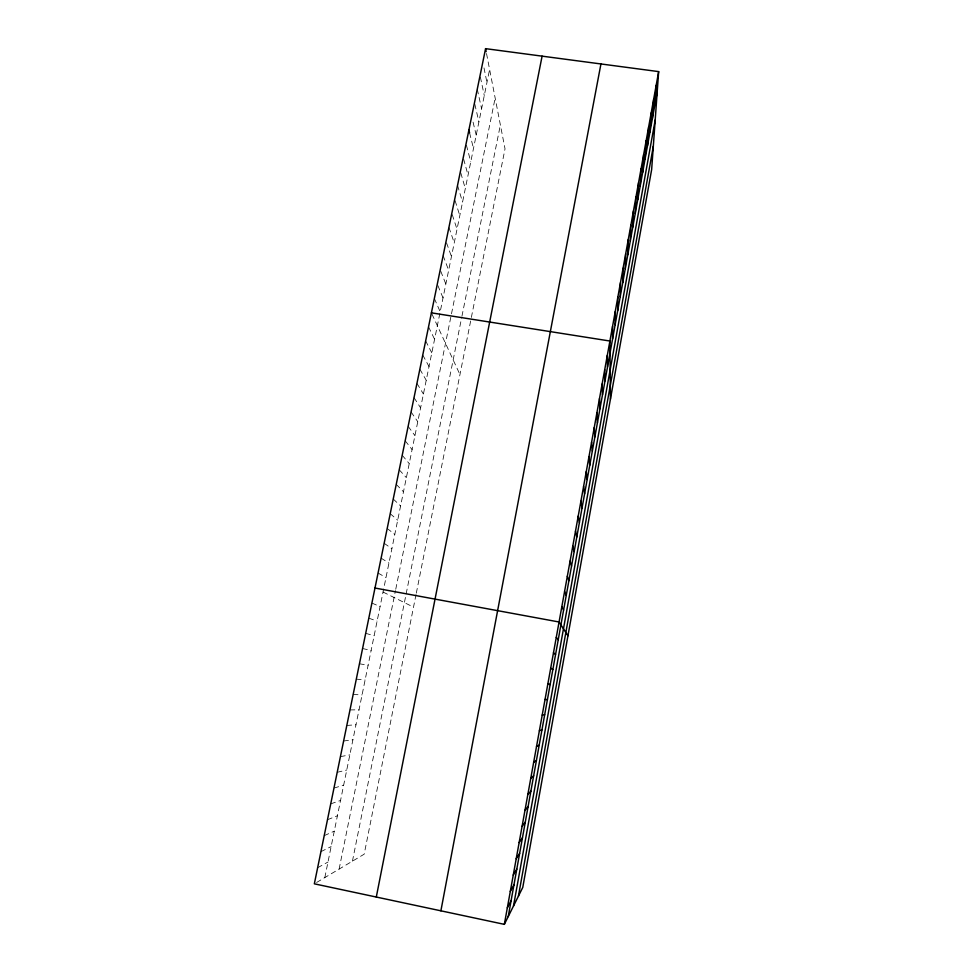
<?xml version="1.0" encoding="UTF-8"?>
<svg xmlns="http://www.w3.org/2000/svg" width="973" height="973" viewBox="0 0 973 973"><rect width="100%" height="100%" fill="white"/><g stroke="black" fill="none" stroke-linecap="round" stroke-linejoin="round"><path stroke-width="0.73" stroke-dasharray="4.87 3.65" d="M416.03 594.539L364.182 854.185L315.495 883.131M416.31 593.153L505.023 148.845L486.147 51.618M339.115 869.096L395.476 590.599M395.756 589.224L450.888 316.76M451.484 313.817L495.16 98.018M352.433 861.166L461.664 317.612M461.944 316.213L500.377 124.909M324.812 877.597L489.614 69.411M317.636 867.709L327.974 862.054M320.932 851.655L331.136 846.571M324.216 835.661L334.286 831.149M327.475 819.728L337.412 815.775M330.735 803.856L340.538 800.463M333.97 788.057L343.651 785.211M337.205 772.307L346.741 770.02M340.416 756.629L349.83 754.878M343.615 741L352.907 739.796M346.814 725.444L355.972 724.776M349.988 709.937L359.025 709.804M353.15 694.491L362.065 694.892M356.313 679.118L365.094 680.03M359.451 663.793L368.11 665.228M362.576 648.517L371.114 650.487M365.702 633.314L374.119 635.795M368.803 618.159L377.098 621.151M371.905 603.078L380.078 606.568M383.034 592.034L413.513 607.128M378.059 573.061L385.989 577.548M381.112 558.137L388.932 563.124M384.165 543.275L391.864 548.748M387.193 528.461L394.783 534.432M390.222 513.708L397.689 520.154M393.238 499.015L400.596 505.936M396.242 484.372L403.479 491.779M399.234 469.789L406.361 477.658M402.214 455.255L409.232 463.598M405.182 440.769L412.09 449.575M408.137 426.344L414.936 435.612M411.08 411.968L417.77 421.698M414.024 397.653L420.604 407.845M416.943 383.386L423.413 394.029M419.862 369.168L426.223 380.261M422.756 355.011L429.02 366.541M425.651 340.903L431.805 352.883M428.534 326.843L434.578 339.261M432 314.121L459.949 374.581M434.359 298.468L440.185 311.761M437.862 285.515L443.019 297.884M440.733 271.163L445.841 284.055M443.129 255.656L448.65 270.275M446.534 242.861L451.448 256.544M448.93 227.39L454.245 242.861M452.25 214.656L457.018 229.227M455.109 200.693L459.791 215.653M457.541 185.381L462.552 202.116M460.801 172.902L465.301 188.628M463.635 159.086L468.037 175.189M466.42 145.208L470.762 161.81M469.594 132.912L473.486 148.468M473.073 122.16L476.198 135.174M474.824 104.208L478.898 121.929M477.269 89.139L481.586 108.733M480.358 77.025L484.274 95.573M483.995 67.915L486.95 82.474"/><path stroke-width="1.46" d="M615.143 324.787L615.204 311.749M617.685 310.691L617.843 297.191M620.227 296.643L620.47 282.693M622.756 282.644L623.073 268.244M625.274 268.706L625.688 253.856M627.78 254.804L628.278 239.516M630.285 240.963L630.857 225.237M632.778 227.171L633.435 211.007M635.26 213.428L636.001 196.826M637.729 199.733L638.556 182.705M640.198 186.098L641.11 168.633M642.654 172.501L643.64 154.622M645.099 158.952L646.169 140.659M647.544 145.464L648.687 126.745M649.964 132.012L651.192 112.892M652.384 118.621L653.698 99.076M654.805 105.266L656.179 85.32M658.66 71.613L651.642 169.618L522.769 887.412L504.342 924.35L314.34 883.825L485.576 48.65L658.66 71.613L504.342 924.35M518.439 896.097L653.321 146.254M508.222 916.566L657.201 91.961M513.513 905.96L655.206 119.959M440.891 910.813L600.937 63.963M376.296 897.045L542.095 56.154M507.322 907.858L511.093 900.682M510.29 891.438L513.951 884.858M513.258 875.092L516.797 869.096M516.201 858.794L519.631 853.394M519.144 842.569L522.465 837.753M522.063 826.405L525.274 822.173M524.982 810.314L528.084 806.653M527.877 794.272L530.869 791.183M530.771 778.303L533.654 775.773M533.654 762.394L536.427 760.436M536.512 746.559L539.188 745.136M539.37 730.772L541.949 729.908M542.216 715.046L544.685 714.741M545.05 699.392L547.422 699.623M431.404 312.844L609.901 341.024L610.436 399.149M374.982 588.033L559.061 621.99L567.94 635.795M547.872 683.788L550.134 684.554M550.682 668.244L552.846 669.558M553.491 652.774L555.547 654.61M556.276 637.351L558.234 639.711M561.822 606.69L563.586 610.095M564.583 591.45L566.25 595.379M567.332 576.259L568.901 580.699M570.069 561.141L571.54 566.091M572.793 546.072L574.179 551.521M468.877 130.078L469.594 132.912M575.517 531.063L576.794 537.011M485.576 48.65L486.147 51.618M578.217 516.116L579.409 522.562M580.917 501.217L582.012 508.149M583.605 486.378L584.603 493.81M586.281 471.589L587.181 479.507M588.945 456.872L589.76 465.264M591.596 442.192L592.326 451.071M594.248 427.585L594.88 436.926M596.875 413.014L597.422 422.841M599.502 398.516L599.964 408.794M602.117 384.055L602.494 394.807M604.72 369.667L605.011 380.869M607.322 355.315L607.517 366.979M612.564 326.356L612.589 338.945"/></g></svg>
